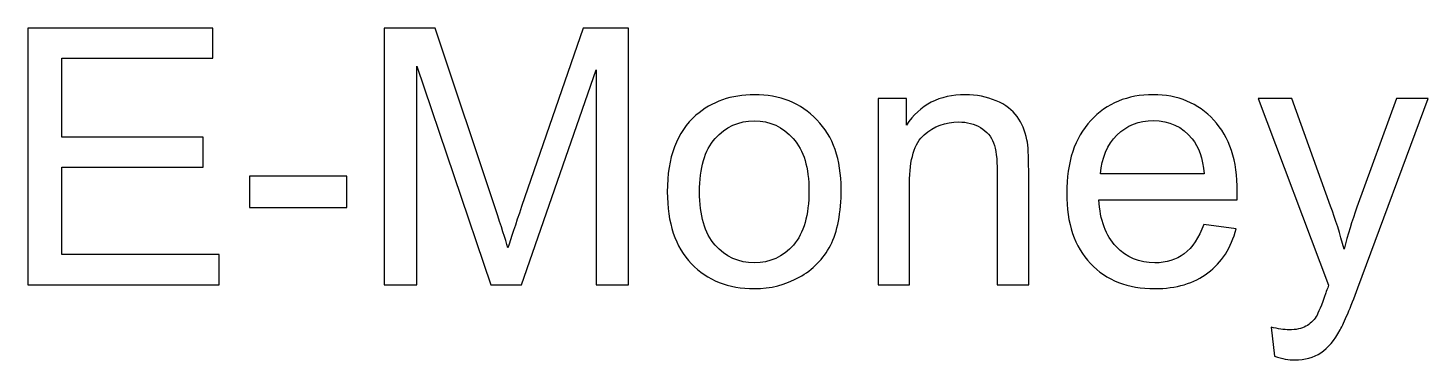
# Model space of a CAD drawing. Header units: centimetres. Extents: x -7.1 to 7.1, y -5.2 to 12.5.
# Drawn here: x -0.433 to 2.88, y 11.729 to 12.513 of the extents above; entities that cross this region are included whole.
import ezdxf

# ---------------------------------------------------------------- set-up
doc = ezdxf.new("R2010")
doc.units = ezdxf.units.CM
doc.header["$MEASUREMENT"] = 0
doc.layers.add('Visible', color=7, linetype='Continuous')

msp = doc.modelspace()

# ---------------------------------------------------------------- linework, layer by layer
at = {"layer": 'Visible', "color": 250}
for points, knots in [([(-0.43309, 11.90696), (-0.43309, 11.90696), (-0.43309, 12.51318), (-0.43309, 12.51318), (-0.43309, 12.51318), (0.00464, 12.51318), (0.00464, 12.51318), (0.00464, 12.51318), (0.00464, 12.44206), (0.00464, 12.44206), (0.00464, 12.44206), (-0.35266, 12.44206), (-0.35266, 12.44206), (-0.35266, 12.44206), (-0.35266, 12.25579), (-0.35266, 12.25579), (-0.35266, 12.25579), (-0.01822, 12.25579), (-0.01822, 12.25579), (-0.01822, 12.25579), (-0.01822, 12.18467), (-0.01822, 12.18467), (-0.01822, 12.18467), (-0.35266, 12.18467), (-0.35266, 12.18467), (-0.35266, 12.18467), (-0.35266, 11.97808), (-0.35266, 11.97808), (-0.35266, 11.97808), (0.01903, 11.97808), (0.01903, 11.97808), (0.01903, 11.97808), (0.01903, 11.90696), (0.01903, 11.90696), (0.01903, 11.90696), (-0.43309, 11.90696), (-0.43309, 11.90696)], [0, 0, 0, 0, 0.0833333, 0.0833333, 0.0833333, 0.1666667, 0.1666667, 0.1666667, 0.25, 0.25, 0.25, 0.3333333, 0.3333333, 0.3333333, 0.4166667, 0.4166667, 0.4166667, 0.5, 0.5, 0.5, 0.5833333, 0.5833333, 0.5833333, 0.6666667, 0.6666667, 0.6666667, 0.75, 0.75, 0.75, 0.8333333, 0.8333333, 0.8333333, 0.9166667, 0.9166667, 0.9166667, 1, 1, 1, 1]), ([(0.41019, 11.90696), (0.41019, 11.90696), (0.41019, 12.51318), (0.41019, 12.51318), (0.41019, 12.51318), (0.53042, 12.51318), (0.53042, 12.51318), (0.53042, 12.51318), (0.67379, 12.08406), (0.67379, 12.08406), (0.68705, 12.04412), (0.69665, 12.0142), (0.70271, 11.99431), (0.70963, 12.01632), (0.72049, 12.04878), (0.73517, 12.09153), (0.73517, 12.09153), (0.88108, 12.51318), (0.88108, 12.51318), (0.88108, 12.51318), (0.98847, 12.51318), (0.98847, 12.51318), (0.98847, 12.51318), (0.98847, 11.90696), (0.98847, 11.90696), (0.98847, 11.90696), (0.91142, 11.90696), (0.91142, 11.90696), (0.91142, 11.90696), (0.91142, 12.41412), (0.91142, 12.41412), (0.91142, 12.41412), (0.73446, 11.90696), (0.73446, 11.90696), (0.73446, 11.90696), (0.66222, 11.90696), (0.66222, 11.90696), (0.66222, 11.90696), (0.48724, 12.42343), (0.48724, 12.42343), (0.48724, 12.42343), (0.48724, 11.90696), (0.48724, 11.90696), (0.48724, 11.90696), (0.41019, 11.90696), (0.41019, 11.90696)], [0, 0, 0, 0, 0.0666667, 0.0666667, 0.0666667, 0.1333333, 0.1333333, 0.1333333, 0.2, 0.2, 0.2, 0.2666667, 0.2666667, 0.2666667, 0.3333333, 0.3333333, 0.3333333, 0.4, 0.4, 0.4, 0.4666667, 0.4666667, 0.4666667, 0.5333333, 0.5333333, 0.5333333, 0.6, 0.6, 0.6, 0.6666667, 0.6666667, 0.6666667, 0.7333333, 0.7333333, 0.7333333, 0.8, 0.8, 0.8, 0.8666667, 0.8666667, 0.8666667, 0.9333333, 0.9333333, 0.9333333, 1, 1, 1, 1]), ([(1.07991, 12.12667), (1.07991, 12.20781), (1.10249, 12.26792), (1.14778, 12.30701), (1.18546, 12.33947), (1.23161, 12.3557), (1.28593, 12.3557), (1.34619, 12.3557), (1.39558, 12.33594), (1.43396, 12.29643), (1.4722, 12.25706), (1.49139, 12.20245), (1.49139, 12.13288), (1.49139, 12.07644), (1.48293, 12.03213), (1.46599, 11.99981), (1.44906, 11.9675), (1.42436, 11.94238), (1.39191, 11.92446), (1.35959, 11.90654), (1.32417, 11.89765), (1.28593, 11.89765), (1.22441, 11.89765), (1.17474, 11.91726), (1.13678, 11.95663), (1.09882, 11.996), (1.07991, 12.05273), (1.07991, 12.12667)], [0, 0, 0, 0, 0.1111111, 0.1111111, 0.1111111, 0.2222222, 0.2222222, 0.2222222, 0.3333333, 0.3333333, 0.3333333, 0.4444444, 0.4444444, 0.4444444, 0.5555556, 0.5555556, 0.5555556, 0.6666667, 0.6666667, 0.6666667, 0.7777778, 0.7777778, 0.7777778, 0.8888889, 0.8888889, 0.8888889, 1, 1, 1, 1]), ([(1.57874, 11.90696), (1.57874, 11.90696), (1.57874, 12.34638), (1.57874, 12.34638), (1.57874, 12.34638), (1.64563, 12.34638), (1.64563, 12.34638), (1.64563, 12.34638), (1.64563, 12.28401), (1.64563, 12.28401), (1.6778, 12.33185), (1.72437, 12.3557), (1.78519, 12.3557), (1.81172, 12.3557), (1.83599, 12.3509), (1.85814, 12.34144), (1.8803, 12.33199), (1.89695, 12.31943), (1.90795, 12.30405), (1.91896, 12.28867), (1.92672, 12.27032), (1.9311, 12.24916), (1.93378, 12.23533), (1.93519, 12.2112), (1.93519, 12.17677), (1.93519, 12.17677), (1.93519, 11.90696), (1.93519, 11.90696), (1.93519, 11.90696), (1.86068, 11.90696), (1.86068, 11.90696), (1.86068, 11.90696), (1.86068, 12.17394), (1.86068, 12.17394), (1.86068, 12.20428), (1.85786, 12.227), (1.85207, 12.24196), (1.84629, 12.25692), (1.83599, 12.26891), (1.82131, 12.27794), (1.80664, 12.28683), (1.78928, 12.29135), (1.76952, 12.29135), (1.73791, 12.29135), (1.71068, 12.28133), (1.68768, 12.26115), (1.66468, 12.24111), (1.65325, 12.20287), (1.65325, 12.14671), (1.65325, 12.14671), (1.65325, 11.90696), (1.65325, 11.90696), (1.65325, 11.90696), (1.57874, 11.90696), (1.57874, 11.90696)], [0, 0, 0, 0, 0.0555556, 0.0555556, 0.0555556, 0.1111111, 0.1111111, 0.1111111, 0.1666667, 0.1666667, 0.1666667, 0.2222222, 0.2222222, 0.2222222, 0.2777778, 0.2777778, 0.2777778, 0.3333333, 0.3333333, 0.3333333, 0.3888889, 0.3888889, 0.3888889, 0.4444444, 0.4444444, 0.4444444, 0.5, 0.5, 0.5, 0.5555556, 0.5555556, 0.5555556, 0.6111111, 0.6111111, 0.6111111, 0.6666667, 0.6666667, 0.6666667, 0.7222222, 0.7222222, 0.7222222, 0.7777778, 0.7777778, 0.7777778, 0.8333333, 0.8333333, 0.8333333, 0.8888889, 0.8888889, 0.8888889, 0.9444444, 0.9444444, 0.9444444, 1, 1, 1, 1]), ([(2.34935, 12.0492), (2.34935, 12.0492), (2.4264, 12.03904), (2.4264, 12.03904), (2.4144, 11.99431), (2.39197, 11.95945), (2.35923, 11.93476), (2.32649, 11.91006), (2.28472, 11.89765), (2.23378, 11.89765), (2.16972, 11.89765), (2.11892, 11.9174), (2.08138, 11.95691), (2.04384, 11.99628), (2.02508, 12.05174), (2.02508, 12.123), (2.02508, 12.19666), (2.04399, 12.25395), (2.08194, 12.29459), (2.1199, 12.33538), (2.16915, 12.3557), (2.22969, 12.3557), (2.28825, 12.3557), (2.33609, 12.3358), (2.3732, 12.29586), (2.41031, 12.25593), (2.42894, 12.19977), (2.42894, 12.12738), (2.42894, 12.123), (2.4288, 12.11637), (2.42852, 12.10762), (2.42852, 12.10762), (2.10128, 12.10762), (2.10128, 12.10762), (2.1041, 12.0595), (2.11765, 12.02253), (2.1422, 11.99699), (2.16661, 11.97145), (2.19723, 11.95861), (2.23378, 11.95861), (2.26102, 11.95861), (2.2843, 11.9658), (2.30349, 11.9802), (2.32282, 11.99459), (2.33806, 12.01759), (2.34935, 12.0492)], [0, 0, 0, 0, 0.0666667, 0.0666667, 0.0666667, 0.1333333, 0.1333333, 0.1333333, 0.2, 0.2, 0.2, 0.2666667, 0.2666667, 0.2666667, 0.3333333, 0.3333333, 0.3333333, 0.4, 0.4, 0.4, 0.4666667, 0.4666667, 0.4666667, 0.5333333, 0.5333333, 0.5333333, 0.6, 0.6, 0.6, 0.6666667, 0.6666667, 0.6666667, 0.7333333, 0.7333333, 0.7333333, 0.8, 0.8, 0.8, 0.8666667, 0.8666667, 0.8666667, 0.9333333, 0.9333333, 0.9333333, 1, 1, 1, 1]), ([(2.51713, 11.73805), (2.51713, 11.73805), (2.50867, 11.80691), (2.50867, 11.80691), (2.52504, 11.80254), (2.53915, 11.80028), (2.55128, 11.80028), (2.56793, 11.80028), (2.5812, 11.8031), (2.59108, 11.80861), (2.60109, 11.81411), (2.60928, 11.82187), (2.61563, 11.83175), (2.62029, 11.83923), (2.62791, 11.85771), (2.63835, 11.88735), (2.63976, 11.89144), (2.64188, 11.89751), (2.64498, 11.90555), (2.64498, 11.90555), (2.47819, 12.34638), (2.47819, 12.34638), (2.47819, 12.34638), (2.55777, 12.34638), (2.55777, 12.34638), (2.55777, 12.34638), (2.6495, 12.09266), (2.6495, 12.09266), (2.66149, 12.06063), (2.67207, 12.02676), (2.68153, 11.9912), (2.69014, 12.02465), (2.7003, 12.05767), (2.71215, 12.09012), (2.71215, 12.09012), (2.80585, 12.34638), (2.80585, 12.34638), (2.80585, 12.34638), (2.88021, 12.34638), (2.88021, 12.34638), (2.88021, 12.34638), (2.71413, 11.89934), (2.71413, 11.89934), (2.6962, 11.85122), (2.68223, 11.8182), (2.67222, 11.8), (2.65895, 11.77559), (2.64371, 11.75766), (2.62664, 11.74623), (2.60942, 11.7348), (2.58896, 11.72916), (2.56525, 11.72916), (2.55086, 11.72916), (2.53477, 11.73212), (2.51713, 11.73805)], [0, 0, 0, 0, 0.0555556, 0.0555556, 0.0555556, 0.1111111, 0.1111111, 0.1111111, 0.1666667, 0.1666667, 0.1666667, 0.2222222, 0.2222222, 0.2222222, 0.2777778, 0.2777778, 0.2777778, 0.3333333, 0.3333333, 0.3333333, 0.3888889, 0.3888889, 0.3888889, 0.4444444, 0.4444444, 0.4444444, 0.5, 0.5, 0.5, 0.5555556, 0.5555556, 0.5555556, 0.6111111, 0.6111111, 0.6111111, 0.6666667, 0.6666667, 0.6666667, 0.7222222, 0.7222222, 0.7222222, 0.7777778, 0.7777778, 0.7777778, 0.8333333, 0.8333333, 0.8333333, 0.8888889, 0.8888889, 0.8888889, 0.9444444, 0.9444444, 0.9444444, 1, 1, 1, 1]), ([(1.15611, 12.12653), (1.15611, 12.07037), (1.16839, 12.02832), (1.19294, 12.00052), (1.21764, 11.97258), (1.24854, 11.95861), (1.28593, 11.95861), (1.3229, 11.95861), (1.35367, 11.97258), (1.37836, 12.00066), (1.40291, 12.02874), (1.41519, 12.0715), (1.41519, 12.12893), (1.41519, 12.18312), (1.40277, 12.22418), (1.37808, 12.25198), (1.35338, 12.27992), (1.32262, 12.29389), (1.28593, 12.29389), (1.24854, 12.29389), (1.21764, 12.28006), (1.19294, 12.25226), (1.16839, 12.22446), (1.15611, 12.18255), (1.15611, 12.12653)], [0, 0, 0, 0, 0.125, 0.125, 0.125, 0.25, 0.25, 0.25, 0.375, 0.375, 0.375, 0.5, 0.5, 0.5, 0.625, 0.625, 0.625, 0.75, 0.75, 0.75, 0.875, 0.875, 0.875, 1, 1, 1, 1]), ([(2.10551, 12.16858), (2.10551, 12.16858), (2.3502, 12.16858), (2.3502, 12.16858), (2.34695, 12.20555), (2.3375, 12.23321), (2.32212, 12.2517), (2.29855, 12.28034), (2.26779, 12.29473), (2.23011, 12.29473), (2.19596, 12.29473), (2.16732, 12.2833), (2.14403, 12.26044), (2.12089, 12.23758), (2.10805, 12.20696), (2.10551, 12.16858)], [0, 0, 0, 0, 0.2, 0.2, 0.2, 0.4, 0.4, 0.4, 0.6, 0.6, 0.6, 0.8, 0.8, 0.8, 1, 1, 1, 1]), ([(0.091, 12.08899), (0.091, 12.08899), (0.091, 12.1635), (0.091, 12.1635), (0.091, 12.1635), (0.32129, 12.1635), (0.32129, 12.1635), (0.32129, 12.1635), (0.32129, 12.08899), (0.32129, 12.08899), (0.32129, 12.08899), (0.091, 12.08899), (0.091, 12.08899)], [0, 0, 0, 0, 0.25, 0.25, 0.25, 0.5, 0.5, 0.5, 0.75, 0.75, 0.75, 1, 1, 1, 1])]:
    msp.add_open_spline(points, degree=3, knots=knots, dxfattribs=at)

doc.saveas('drawing.dxf')
